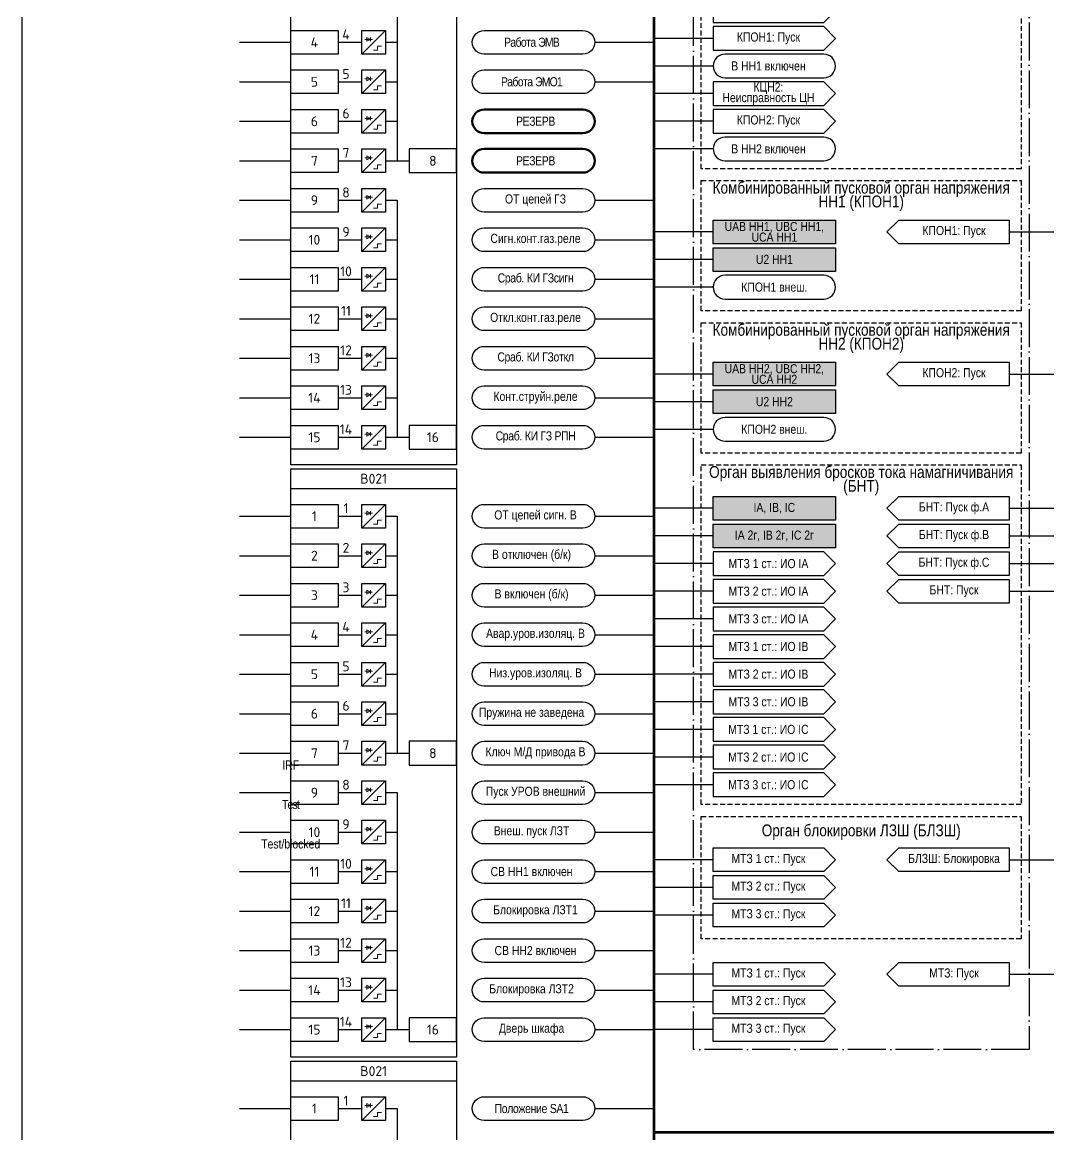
# Model space of a CAD drawing. Header units: millimetres. Extents: x 1657 to 8204, y -558 to 594.
# Drawn here: x 5134 to 5394, y -110.6 to 171.1 of the extents above; entities that cross this region are included whole.
import ezdxf
from ezdxf.enums import TextEntityAlignment as Align

# ---------------------------------------------------------------- set-up
doc = ezdxf.new("R2010")
doc.units = ezdxf.units.MM
doc.linetypes.add('ACAD_ISO04W100', pattern=[30, 24, -3, 0, -3])
doc.linetypes.add('штриховая2', pattern=[0.375, 0.25, -0.125])
doc.layers.add('_ОРЗ_0.3', color=7, linetype='Continuous', lineweight=30)
doc.layers.add('TEXT', color=7, linetype='Continuous', lineweight=25)
doc.layers.add('Основная', color=7, linetype='Continuous')
doc.styles.add('2.3_GOST_RD', font='ARIALN.TTF', dxfattribs={"height": 2.3})
doc.styles.add('2.5_Gost_RD', font='ARIALN.TTF', dxfattribs={"height": 2.5})
doc.styles.add('2.5_ISOCPEUR', font='isocpeur.ttf', dxfattribs={"width": 0.9, "height": 2.5})
doc.styles.add('2.5_ISOCPEUR_1', font='isocpeur.ttf', dxfattribs={"height": 2.5})
doc.styles.add('3.5_Gost_RD', font='ARIALN.TTF', dxfattribs={"height": 3.5})

# ---------------------------------------------------------------- blocks, each defined once
blk = doc.blocks.new('*U55')
at = {"lineweight": 13, "ltscale": 0.25}
blk.add_line((20.25, 1.25), (20.25, 0.25), dxfattribs=at)
for points in [[(0, 3), (12, 3), (12, -3), (0, -3)], [(18, 3), (24, 3), (24, -3), (18, -3)]]:
    blk.add_lwpolyline(points, close=True)
blk.add_lwpolyline([(20.25, 0.75), (19.25, 1.25), (19.25, 0.25), (20.25, 0.75)], dxfattribs=at)
at = {"lineweight": 13, "flags": 128}
for points in [[(19.5, 1.5, 0, 0, 0), (19.5, 2, 0.25, 0, 0), (19.5, 2.5, 0, 0, 0)], [(20, 1.5, 0, 0, 0), (20, 2, 0.25, 0, 0), (20, 2.5, 0, 0, 0)]]:
    blk.add_lwpolyline(points, format="xyseb", dxfattribs=at)
at = {"layer": 'Основная', "ltscale": 0.25}
blk.add_line((24, 3), (18, -3), dxfattribs=at)
at = {"layer": 'Основная', "color": 0}
blk.add_line((12, 0), (18, 0), dxfattribs=at)
at = {"layer": 'Основная', "color": 0, "lineweight": 13}
blk.add_line((18.75, 0.75), (20.75, 0.75), dxfattribs=at)
for p, q in [((21, -2), (22, -2)), ((22, -1), (23, -1)), ((22, -2), (22, -1))]:
    blk.add_line(p, q, dxfattribs=at).dxf.unprotected_set("ltscale", 0)
at = {"layer": 'Основная', "style": '2.5_ISOCPEUR'}
for tag, p in [('ОУ', (3, 6)), ('K', (14, 2)), ('В', (6, 0))]:
    blk.add_attdef(tag, text='', height=2.5, dxfattribs=at).set_placement(p, align=Align.MIDDLE_CENTER)
blk = doc.blocks.new('*U53')
blk.add_lwpolyline([(0, 3), (-12, 3), (-12, -3), (0, -3)], close=True)
at = {"layer": 'Основная', "style": '2.5_ISOCPEUR'}
for tag, p in [('ОУ', (-7, 10)), ('В', (-6, 0))]:
    blk.add_attdef(tag, text='', height=2.5, dxfattribs=at).set_placement(p, align=Align.MIDDLE_CENTER)
blk = doc.blocks.new('*U42')
at = {"layer": 'Основная', "color": 0}
for p, q in [((0, 0), (2, 0)), ((2, 0), (40, 0)), ((40, 0), (42, 0))]:
    blk.add_line(p, q, dxfattribs=at)

msp = doc.modelspace()

# ---------------------------------------------------------------- hatches: boundary and pattern name
at = {"ltscale": 100, "true_color": 0xf7941d}
h = msp.add_hatch(color=30, dxfattribs=at)
h.dxf.hatch_style = 1
h.paths.add_polyline_path([(5309, 121), (5340, 121), (5340, 115), (5309, 115)])
h = msp.add_hatch(color=30, dxfattribs=at)
h.dxf.hatch_style = 1
h.paths.add_polyline_path([(5309, 114), (5340, 114), (5340, 108), (5309, 108)])
h = msp.add_hatch(color=30, dxfattribs=at)
h.dxf.hatch_style = 1
h.paths.add_polyline_path([(5309, 85), (5340, 85), (5340, 79), (5309, 79)])
h = msp.add_hatch(color=30, dxfattribs=at)
h.dxf.hatch_style = 1
h.paths.add_polyline_path([(5309, 78), (5340, 78), (5340, 72), (5309, 72)])
h = msp.add_hatch(color=30, dxfattribs=at)
h.dxf.hatch_style = 1
h.paths.add_polyline_path([(5309, 51), (5340, 51), (5340, 45), (5309, 45)])
h = msp.add_hatch(color=30, dxfattribs=at)
h.dxf.hatch_style = 1
h.paths.add_polyline_path([(5309, 44), (5340, 44), (5340, 38), (5309, 38)])

# ---------------------------------------------------------------- linework, layer by layer
at = {"lineweight": 100, "ltscale": 100}
for p, q in [((5294, 534), (5294, -224)), ((5294, -110), (5819, -110))]:
    msp.add_line(p, q, dxfattribs=at)
at = {"ltscale": 100}
for p, q in [((5229, 196), (5229, 136)), ((5309, 167), (5294, 167)), ((5279, 166), (5294, 166)), ((5309, 160), (5294, 160)), ((5279, 156), (5294, 156)), ((5309, 153), (5294, 153)), ((5309, 146), (5294, 146)), ((5309, 139), (5294, 139)), ((5229, 126), (5229, 66)), ((5279, 126), (5294, 126)), ((5279, 116), (5294, 116)), ((5309, 118), (5294, 118)), ((5384, 118), (5399, 118)), ((5309, 111), (5294, 111)), ((5279, 106), (5294, 106)), ((5309, 104), (5294, 104)), ((5279, 96), (5294, 96)), ((5279, 86), (5294, 86)), ((5309, 82), (5294, 82)), ((5384, 82), (5399, 82)), ((5279, 76), (5294, 76)), ((5309, 75), (5294, 75)), ((5309, 68), (5294, 68)), ((5279, 66), (5294, 66)), ((5309, 48), (5294, 48)), ((5384, 48), (5399, 48)), ((5229, 46), (5229, -14)), ((5279, 46), (5294, 46)), ((5309, 41), (5294, 41)), ((5384, 41), (5399, 41)), ((5279, 36), (5294, 36)), ((5309, 34), (5294, 34)), ((5384, 34), (5399, 34)), ((5279, 26), (5294, 26)), ((5309, 27), (5294, 27)), ((5384, 27), (5399, 27)), ((5309, 20), (5294, 20)), ((5279, 16), (5294, 16)), ((5309, 13), (5294, 13)), ((5279, 6), (5294, 6)), ((5309, 6), (5294, 6)), ((5309, -1), (5294, -1)), ((5279, -4), (5294, -4)), ((5309, -8), (5294, -8)), ((5279, -14), (5294, -14)), ((5309, -15), (5294, -15)), ((5309, -22), (5294, -22)), ((5229, -24), (5229, -84)), ((5279, -24), (5294, -24)), ((5279, -34), (5294, -34)), ((5309, -41), (5294, -41)), ((5384, -41), (5399, -41)), ((5279, -44), (5294, -44)), ((5309, -48), (5294, -48)), ((5279, -54), (5294, -54)), ((5309, -55), (5294, -55)), ((5279, -64), (5294, -64)), ((5309, -70), (5294, -70)), ((5384, -70), (5399, -70)), ((5279, -74), (5294, -74)), ((5309, -77), (5294, -77)), ((5279, -84), (5294, -84)), ((5309, -84), (5294, -84)), ((5229, -104), (5229, -164)), ((5279, -104), (5294, -104))]:
    msp.add_line(p, q, dxfattribs=at)
for points in [[(5134, 581), (6134, 581), (6134, -464), (5134, -464)], [(5309, 121), (5340, 121), (5340, 115), (5309, 115)], [(5384, 115), (5356, 115), (5353, 118), (5356, 121), (5384, 121)], [(5309, 114), (5340, 114), (5340, 108), (5309, 108)], [(5309, 85), (5340, 85), (5340, 79), (5309, 79)], [(5384, 79), (5356, 79), (5353, 82), (5356, 85), (5384, 85)], [(5309, 78), (5340, 78), (5340, 72), (5309, 72)], [(5309, 51), (5340, 51), (5340, 45), (5309, 45)], [(5384, 51), (5384, 45), (5356, 45), (5353, 48), (5356, 51)], [(5309, 44), (5340, 44), (5340, 38), (5309, 38)], [(5384, 44), (5384, 38), (5356, 38), (5353, 41), (5356, 44)], [(5384, 37), (5384, 31), (5356, 31), (5353, 34), (5356, 37)], [(5384, 30), (5384, 24), (5356, 24), (5353, 27), (5356, 30)], [(5384, -44), (5356, -44), (5353, -41), (5356, -38), (5384, -38)], [(5384, -73), (5356, -73), (5353, -70), (5356, -67), (5384, -67)]]:
    msp.add_lwpolyline(points, close=True, dxfattribs=at)
at = {"color": 251, "linetype": 'ACAD_ISO04W100', "lineweight": 30, "ltscale": 0.4, "true_color": 0x58595b}
msp.add_lwpolyline([(5304, 534), (5389, 534), (5389, -89), (5304, -89)], close=True, dxfattribs=at)
at = {"linetype": 'штриховая2', "ltscale": 5}
for points in [[(5306, 262), (5387, 262), (5387, 134), (5306, 134)], [(5306, 131), (5387, 131), (5387, 98), (5306, 98)], [(5306, 95), (5387, 95), (5387, 62), (5306, 62)], [(5306, 59), (5387, 59), (5387, -27), (5306, -27)], [(5306, -30), (5387, -30), (5387, -61), (5306, -61)]]:
    msp.add_lwpolyline(points, close=True, dxfattribs=at)
at = {"ltscale": 100}
for points in [[(5340, 174), (5337, 177), (5309, 177), (5309, 171), (5337, 171), (5340, 174)], [(5340, 167), (5337, 170), (5309, 170), (5309, 164), (5337, 164), (5340, 167)], [(5189, 166), (5202, 166)], [(5226, 166), (5229, 166)], [(5189, 156), (5202, 156)], [(5226, 156), (5229, 156)], [(5340, 153), (5337, 156), (5309, 156), (5309, 150), (5337, 150), (5340, 153)], [(5340, 146), (5337, 149), (5309, 149), (5309, 143), (5337, 143), (5340, 146)], [(5189, 146), (5202, 146)], [(5226, 146), (5229, 146)], [(5189, 136), (5202, 136)], [(5226, 136), (5232, 136)], [(5189, 126), (5202, 126)], [(5226, 126), (5229, 126)], [(5189, 116), (5202, 116)], [(5226, 116), (5229, 116)], [(5189, 106), (5202, 106)], [(5226, 106), (5229, 106)], [(5189, 96), (5202, 96)], [(5226, 96), (5229, 96)], [(5189, 86), (5202, 86)], [(5226, 86), (5229, 86)], [(5189, 76), (5202, 76)], [(5226, 76), (5229, 76)], [(5189, 66), (5202, 66)], [(5226, 66), (5229, 66)], [(5226, 66), (5232, 66)], [(5189, 46), (5202, 46)], [(5226, 46), (5229, 46)], [(5340, 34), (5337, 37), (5309, 37), (5309, 31), (5337, 31), (5340, 34)], [(5189, 36), (5202, 36)], [(5226, 36), (5229, 36)], [(5340, 27), (5337, 30), (5309, 30), (5309, 24), (5337, 24), (5340, 27)], [(5189, 26), (5202, 26)], [(5226, 26), (5229, 26)], [(5340, 20), (5337, 23), (5309, 23), (5309, 17), (5337, 17), (5340, 20)], [(5189, 16), (5202, 16)], [(5226, 16), (5229, 16)], [(5340, 13), (5337, 16), (5309, 16), (5309, 10), (5337, 10), (5340, 13)], [(5340, 6), (5337, 9), (5309, 9), (5309, 3), (5337, 3), (5340, 6)], [(5189, 6), (5202, 6)], [(5226, 6), (5229, 6)], [(5340, -1), (5337, 2), (5309, 2), (5309, -4), (5337, -4), (5340, -1)], [(5189, -4), (5202, -4)], [(5226, -4), (5229, -4)], [(5340, -8), (5337, -5), (5309, -5), (5309, -11), (5337, -11), (5340, -8)], [(5189, -14), (5202, -14)], [(5226, -14), (5232, -14)], [(5340, -15), (5337, -12), (5309, -12), (5309, -18), (5337, -18), (5340, -15)], [(5340, -22), (5337, -19), (5309, -19), (5309, -25), (5337, -25), (5340, -22)], [(5189, -24), (5202, -24)], [(5226, -24), (5229, -24)], [(5189, -34), (5202, -34)], [(5226, -34), (5229, -34)], [(5309, -38), (5337, -38), (5340, -41), (5337, -44), (5309, -44), (5309, -38)], [(5189, -44), (5202, -44)], [(5226, -44), (5229, -44)], [(5309, -45), (5337, -45), (5340, -48), (5337, -51), (5309, -51), (5309, -45)], [(5309, -52), (5337, -52), (5340, -55), (5337, -58), (5309, -58), (5309, -52)], [(5189, -54), (5202, -54)], [(5226, -54), (5229, -54)], [(5189, -64), (5202, -64)], [(5226, -64), (5229, -64)], [(5309, -67), (5337, -67), (5340, -70), (5337, -73), (5309, -73), (5309, -67)], [(5189, -74), (5202, -74)], [(5226, -74), (5229, -74)], [(5309, -74), (5337, -74), (5340, -77), (5337, -80), (5309, -80), (5309, -74)], [(5309, -81), (5337, -81), (5340, -84), (5337, -87), (5309, -87), (5309, -81)], [(5189, -84), (5202, -84)], [(5226, -84), (5229, -84)], [(5226, -84), (5232, -84)], [(5189, -104), (5202, -104)], [(5226, -104), (5229, -104)]]:
    msp.add_lwpolyline(points, dxfattribs=at)
at = {"color": 30, "ltscale": 100, "true_color": 0xf26722}
for points in [[(5251, 163, -1), (5251, 169), (5276, 169, -1), (5276, 163)], [(5251, 153, -1), (5251, 159), (5276, 159, -1), (5276, 153)]]:
    msp.add_lwpolyline(points, format="xyb", close=True, dxfattribs=at)
at = {"ltscale": 100}
for points in [[(5312, 157), (5337, 157, 1), (5337, 163), (5312, 163, 1)], [(5312, 136), (5337, 136, 1), (5337, 142), (5312, 142, 1)], [(5312, 101), (5337, 101, 1), (5337, 107), (5312, 107, 1)], [(5312, 65), (5337, 65, 1), (5337, 71), (5312, 71, 1)], [(5251, -27, -1), (5251, -21), (5276, -21, -1), (5276, -27)], [(5251, -37, -1), (5251, -31), (5276, -31, -1), (5276, -37)], [(5251, -47, -1), (5251, -41), (5276, -41, -1), (5276, -47)], [(5251, -57, -1), (5251, -51), (5276, -51, -1), (5276, -57)], [(5251, -67, -1), (5251, -61), (5276, -61, -1), (5276, -67)], [(5251, -77, -1), (5251, -71), (5276, -71, -1), (5276, -77)], [(5251, -87, -1), (5251, -81), (5276, -81, -1), (5276, -87)], [(5251, -107, -1), (5251, -101), (5276, -101, -1), (5276, -107)]]:
    msp.add_lwpolyline(points, format="xyb", close=True, dxfattribs=at)
at = {"color": 30, "lineweight": 50, "ltscale": 100, "true_color": 0xf26722}
for points in [[(5251, 143, -1), (5251, 149), (5276, 149, -1), (5276, 143)], [(5251, 133, -1), (5251, 139), (5276, 139, -1), (5276, 133)]]:
    msp.add_lwpolyline(points, format="xyb", close=True, dxfattribs=at)
at = {"color": 2, "ltscale": 100}
for points in [[(5251, 123, -1), (5251, 129), (5276, 129, -1), (5276, 123)], [(5251, 113, -1), (5251, 119), (5276, 119, -1), (5276, 113)], [(5251, 103, -1), (5251, 109), (5276, 109, -1), (5276, 103)], [(5251, 93, -1), (5251, 99), (5276, 99, -1), (5276, 93)], [(5251, 83, -1), (5251, 89), (5276, 89, -1), (5276, 83)], [(5251, 73, -1), (5251, 79), (5276, 79, -1), (5276, 73)], [(5251, 63, -1), (5251, 69), (5276, 69, -1), (5276, 63)]]:
    msp.add_lwpolyline(points, format="xyb", close=True, dxfattribs=at)
at = {"color": 6, "ltscale": 100}
for points in [[(5251, 43, -1), (5251, 49), (5276, 49, -1), (5276, 43)], [(5251, 33, -1), (5251, 39), (5276, 39, -1), (5276, 33)], [(5251, 23, -1), (5251, 29), (5276, 29, -1), (5276, 23)], [(5251, 13, -1), (5251, 19), (5276, 19, -1), (5276, 13)], [(5251, 3, -1), (5251, 9), (5276, 9, -1), (5276, 3)], [(5251, -7, -1), (5251, -1), (5276, -1, -1), (5276, -7)], [(5251, -17, -1), (5251, -11), (5276, -11, -1), (5276, -17)]]:
    msp.add_lwpolyline(points, format="xyb", close=True, dxfattribs=at)
at = {"layer": '_ОРЗ_0.3', "ltscale": 100}
for points in [[(5202, 208), (5244, 208), (5244, 59), (5202, 59)], [(5202, 58), (5244, 58), (5244, -91), (5202, -91)], [(5202, -92), (5244, -92), (5244, -241), (5202, -241)]]:
    msp.add_lwpolyline(points, close=True, dxfattribs=at)

# ---------------------------------------------------------------- block references
at = {"ltscale": 0.25}
for p in [(5202, 53), (5202, -97)]:
    msp.add_blockref('*U42', p, dxfattribs=at)
at = {"layer": '_ОРЗ_0.3', "ltscale": 0.25}
ref = msp.add_blockref('*U55', (5202, 166), dxfattribs=at)
ref.add_attrib('В', '4', dxfattribs={"layer": 'Основная', "height": 2.5, "style": '2.5_ISOCPEUR'}).set_placement((5208, 166), align=Align.MIDDLE_CENTER)
ref.add_attrib('K', '4', dxfattribs={"layer": 'Основная', "height": 2.5, "style": '2.5_ISOCPEUR'}).set_placement((5216, 168), align=Align.MIDDLE_CENTER)
ref = msp.add_blockref('*U55', (5202, 156), dxfattribs=at)
ref.add_attrib('В', '5', dxfattribs={"layer": 'Основная', "height": 2.5, "style": '2.5_ISOCPEUR'}).set_placement((5208, 156), align=Align.MIDDLE_CENTER)
ref.add_attrib('K', '5', dxfattribs={"layer": 'Основная', "height": 2.5, "style": '2.5_ISOCPEUR'}).set_placement((5216, 158), align=Align.MIDDLE_CENTER)
ref = msp.add_blockref('*U55', (5202, 146), dxfattribs=at)
ref.add_attrib('В', '6', dxfattribs={"layer": 'Основная', "height": 2.5, "style": '2.5_ISOCPEUR'}).set_placement((5208, 146), align=Align.MIDDLE_CENTER)
ref.add_attrib('K', '6', dxfattribs={"layer": 'Основная', "height": 2.5, "style": '2.5_ISOCPEUR'}).set_placement((5216, 148), align=Align.MIDDLE_CENTER)
ref = msp.add_blockref('*U55', (5202, 136), dxfattribs=at)
ref.add_attrib('В', '7', dxfattribs={"layer": 'Основная', "height": 2.5, "style": '2.5_ISOCPEUR'}).set_placement((5208, 136), align=Align.MIDDLE_CENTER)
ref.add_attrib('K', '7', dxfattribs={"layer": 'Основная', "height": 2.5, "style": '2.5_ISOCPEUR'}).set_placement((5216, 138), align=Align.MIDDLE_CENTER)
ref = msp.add_blockref('*U53', (5244, 136), dxfattribs=at)
ref.add_attrib('В', '8', dxfattribs={"layer": 'Основная', "height": 2.5, "style": '2.5_ISOCPEUR'}).set_placement((5238, 136), align=Align.MIDDLE_CENTER)
ref = msp.add_blockref('*U55', (5202, 126), dxfattribs=at)
ref.add_attrib('В', '9', dxfattribs={"layer": 'Основная', "height": 2.5, "style": '2.5_ISOCPEUR'}).set_placement((5208, 126), align=Align.MIDDLE_CENTER)
ref.add_attrib('K', '8', dxfattribs={"layer": 'Основная', "height": 2.5, "style": '2.5_ISOCPEUR'}).set_placement((5216, 128), align=Align.MIDDLE_CENTER)
ref = msp.add_blockref('*U55', (5202, 116), dxfattribs=at)
ref.add_attrib('В', '10', dxfattribs={"layer": 'Основная', "height": 2.5, "style": '2.5_ISOCPEUR'}).set_placement((5208, 116), align=Align.MIDDLE_CENTER)
ref.add_attrib('K', '9', dxfattribs={"layer": 'Основная', "height": 2.5, "style": '2.5_ISOCPEUR'}).set_placement((5216, 118), align=Align.MIDDLE_CENTER)
ref = msp.add_blockref('*U55', (5202, 106), dxfattribs=at)
ref.add_attrib('В', '11', dxfattribs={"layer": 'Основная', "height": 2.5, "style": '2.5_ISOCPEUR'}).set_placement((5208, 106), align=Align.MIDDLE_CENTER)
ref.add_attrib('K', '10', dxfattribs={"layer": 'Основная', "height": 2.5, "style": '2.5_ISOCPEUR'}).set_placement((5216, 108), align=Align.MIDDLE_CENTER)
ref = msp.add_blockref('*U55', (5202, 96), dxfattribs=at)
ref.add_attrib('В', '12', dxfattribs={"layer": 'Основная', "height": 2.5, "style": '2.5_ISOCPEUR'}).set_placement((5208, 96), align=Align.MIDDLE_CENTER)
ref.add_attrib('K', '11', dxfattribs={"layer": 'Основная', "height": 2.5, "style": '2.5_ISOCPEUR'}).set_placement((5216, 98), align=Align.MIDDLE_CENTER)
ref = msp.add_blockref('*U55', (5202, 86), dxfattribs=at)
ref.add_attrib('В', '13', dxfattribs={"layer": 'Основная', "height": 2.5, "style": '2.5_ISOCPEUR'}).set_placement((5208, 86), align=Align.MIDDLE_CENTER)
ref.add_attrib('K', '12', dxfattribs={"layer": 'Основная', "height": 2.5, "style": '2.5_ISOCPEUR'}).set_placement((5216, 88), align=Align.MIDDLE_CENTER)
ref = msp.add_blockref('*U55', (5202, 76), dxfattribs=at)
ref.add_attrib('В', '14', dxfattribs={"layer": 'Основная', "height": 2.5, "style": '2.5_ISOCPEUR'}).set_placement((5208, 76), align=Align.MIDDLE_CENTER)
ref.add_attrib('K', '13', dxfattribs={"layer": 'Основная', "height": 2.5, "style": '2.5_ISOCPEUR'}).set_placement((5216, 78), align=Align.MIDDLE_CENTER)
ref = msp.add_blockref('*U55', (5202, 66), dxfattribs=at)
ref.add_attrib('В', '15', dxfattribs={"layer": 'Основная', "height": 2.5, "style": '2.5_ISOCPEUR'}).set_placement((5208, 66), align=Align.MIDDLE_CENTER)
ref.add_attrib('K', '14', dxfattribs={"layer": 'Основная', "height": 2.5, "style": '2.5_ISOCPEUR'}).set_placement((5216, 68), align=Align.MIDDLE_CENTER)
ref = msp.add_blockref('*U53', (5244, 66), dxfattribs=at)
ref.add_attrib('В', '16', dxfattribs={"layer": 'Основная', "height": 2.5, "style": '2.5_ISOCPEUR'}).set_placement((5238, 66), align=Align.MIDDLE_CENTER)
ref = msp.add_blockref('*U55', (5202, 46), dxfattribs=at)
ref.add_attrib('В', '1', dxfattribs={"layer": 'Основная', "height": 2.5, "style": '2.5_ISOCPEUR'}).set_placement((5208, 46), align=Align.MIDDLE_CENTER)
ref.add_attrib('K', '1', dxfattribs={"layer": 'Основная', "height": 2.5, "style": '2.5_ISOCPEUR'}).set_placement((5216, 48), align=Align.MIDDLE_CENTER)
ref = msp.add_blockref('*U55', (5202, 36), dxfattribs=at)
ref.add_attrib('В', '2', dxfattribs={"layer": 'Основная', "height": 2.5, "style": '2.5_ISOCPEUR'}).set_placement((5208, 36), align=Align.MIDDLE_CENTER)
ref.add_attrib('K', '2', dxfattribs={"layer": 'Основная', "height": 2.5, "style": '2.5_ISOCPEUR'}).set_placement((5216, 38), align=Align.MIDDLE_CENTER)
ref = msp.add_blockref('*U55', (5202, 26), dxfattribs=at)
ref.add_attrib('В', '3', dxfattribs={"layer": 'Основная', "height": 2.5, "style": '2.5_ISOCPEUR'}).set_placement((5208, 26), align=Align.MIDDLE_CENTER)
ref.add_attrib('K', '3', dxfattribs={"layer": 'Основная', "height": 2.5, "style": '2.5_ISOCPEUR'}).set_placement((5216, 28), align=Align.MIDDLE_CENTER)
ref = msp.add_blockref('*U55', (5202, 16), dxfattribs=at)
ref.add_attrib('В', '4', dxfattribs={"layer": 'Основная', "height": 2.5, "style": '2.5_ISOCPEUR'}).set_placement((5208, 16), align=Align.MIDDLE_CENTER)
ref.add_attrib('K', '4', dxfattribs={"layer": 'Основная', "height": 2.5, "style": '2.5_ISOCPEUR'}).set_placement((5216, 18), align=Align.MIDDLE_CENTER)
ref = msp.add_blockref('*U55', (5202, 6), dxfattribs=at)
ref.add_attrib('В', '5', dxfattribs={"layer": 'Основная', "height": 2.5, "style": '2.5_ISOCPEUR'}).set_placement((5208, 6), align=Align.MIDDLE_CENTER)
ref.add_attrib('K', '5', dxfattribs={"layer": 'Основная', "height": 2.5, "style": '2.5_ISOCPEUR'}).set_placement((5216, 8), align=Align.MIDDLE_CENTER)
ref = msp.add_blockref('*U55', (5202, -4), dxfattribs=at)
ref.add_attrib('В', '6', dxfattribs={"layer": 'Основная', "height": 2.5, "style": '2.5_ISOCPEUR'}).set_placement((5208, -4), align=Align.MIDDLE_CENTER)
ref.add_attrib('K', '6', dxfattribs={"layer": 'Основная', "height": 2.5, "style": '2.5_ISOCPEUR'}).set_placement((5216, -2), align=Align.MIDDLE_CENTER)
ref = msp.add_blockref('*U55', (5202, -14), dxfattribs=at)
ref.add_attrib('В', '7', dxfattribs={"layer": 'Основная', "height": 2.5, "style": '2.5_ISOCPEUR'}).set_placement((5208, -14), align=Align.MIDDLE_CENTER)
ref.add_attrib('K', '7', dxfattribs={"layer": 'Основная', "height": 2.5, "style": '2.5_ISOCPEUR'}).set_placement((5216, -12), align=Align.MIDDLE_CENTER)
ref = msp.add_blockref('*U53', (5244, -14), dxfattribs=at)
ref.add_attrib('В', '8', dxfattribs={"layer": 'Основная', "height": 2.5, "style": '2.5_ISOCPEUR'}).set_placement((5238, -14), align=Align.MIDDLE_CENTER)
ref = msp.add_blockref('*U55', (5202, -24), dxfattribs=at)
ref.add_attrib('В', '9', dxfattribs={"layer": 'Основная', "height": 2.5, "style": '2.5_ISOCPEUR'}).set_placement((5208, -24), align=Align.MIDDLE_CENTER)
ref.add_attrib('K', '8', dxfattribs={"layer": 'Основная', "height": 2.5, "style": '2.5_ISOCPEUR'}).set_placement((5216, -22), align=Align.MIDDLE_CENTER)
ref = msp.add_blockref('*U55', (5202, -34), dxfattribs=at)
ref.add_attrib('В', '10', dxfattribs={"layer": 'Основная', "height": 2.5, "style": '2.5_ISOCPEUR'}).set_placement((5208, -34), align=Align.MIDDLE_CENTER)
ref.add_attrib('K', '9', dxfattribs={"layer": 'Основная', "height": 2.5, "style": '2.5_ISOCPEUR'}).set_placement((5216, -32), align=Align.MIDDLE_CENTER)
ref = msp.add_blockref('*U55', (5202, -44), dxfattribs=at)
ref.add_attrib('В', '11', dxfattribs={"layer": 'Основная', "height": 2.5, "style": '2.5_ISOCPEUR'}).set_placement((5208, -44), align=Align.MIDDLE_CENTER)
ref.add_attrib('K', '10', dxfattribs={"layer": 'Основная', "height": 2.5, "style": '2.5_ISOCPEUR'}).set_placement((5216, -42), align=Align.MIDDLE_CENTER)
ref = msp.add_blockref('*U55', (5202, -54), dxfattribs=at)
ref.add_attrib('В', '12', dxfattribs={"layer": 'Основная', "height": 2.5, "style": '2.5_ISOCPEUR'}).set_placement((5208, -54), align=Align.MIDDLE_CENTER)
ref.add_attrib('K', '11', dxfattribs={"layer": 'Основная', "height": 2.5, "style": '2.5_ISOCPEUR'}).set_placement((5216, -52), align=Align.MIDDLE_CENTER)
ref = msp.add_blockref('*U55', (5202, -64), dxfattribs=at)
ref.add_attrib('В', '13', dxfattribs={"layer": 'Основная', "height": 2.5, "style": '2.5_ISOCPEUR'}).set_placement((5208, -64), align=Align.MIDDLE_CENTER)
ref.add_attrib('K', '12', dxfattribs={"layer": 'Основная', "height": 2.5, "style": '2.5_ISOCPEUR'}).set_placement((5216, -62), align=Align.MIDDLE_CENTER)
ref = msp.add_blockref('*U55', (5202, -74), dxfattribs=at)
ref.add_attrib('В', '14', dxfattribs={"layer": 'Основная', "height": 2.5, "style": '2.5_ISOCPEUR'}).set_placement((5208, -74), align=Align.MIDDLE_CENTER)
ref.add_attrib('K', '13', dxfattribs={"layer": 'Основная', "height": 2.5, "style": '2.5_ISOCPEUR'}).set_placement((5216, -72), align=Align.MIDDLE_CENTER)
ref = msp.add_blockref('*U55', (5202, -84), dxfattribs=at)
ref.add_attrib('В', '15', dxfattribs={"layer": 'Основная', "height": 2.5, "style": '2.5_ISOCPEUR'}).set_placement((5208, -84), align=Align.MIDDLE_CENTER)
ref.add_attrib('K', '14', dxfattribs={"layer": 'Основная', "height": 2.5, "style": '2.5_ISOCPEUR'}).set_placement((5216, -82), align=Align.MIDDLE_CENTER)
ref = msp.add_blockref('*U53', (5244, -84), dxfattribs=at)
ref.add_attrib('В', '16', dxfattribs={"layer": 'Основная', "height": 2.5, "style": '2.5_ISOCPEUR'}).set_placement((5238, -84), align=Align.MIDDLE_CENTER)
ref = msp.add_blockref('*U55', (5202, -104), dxfattribs=at)
ref.add_attrib('В', '1', dxfattribs={"layer": 'Основная', "height": 2.5, "style": '2.5_ISOCPEUR'}).set_placement((5208, -104), align=Align.MIDDLE_CENTER)
ref.add_attrib('K', '1', dxfattribs={"layer": 'Основная', "height": 2.5, "style": '2.5_ISOCPEUR'}).set_placement((5216, -102), align=Align.MIDDLE_CENTER)

# ---------------------------------------------------------------- texts
at = {"ltscale": 100, "char_height": 2.3, "attachment_point": 5, "style": '2.5_Gost_RD'}
for s, insert, width in [('\\pxsm0.7;КПОН1: Пуск', (5323, 167), 28), ('В НН1 включен', (5323, 160), 28), ('\\pxsm0.7;КЦН2: Неисправность ЦН', (5323, 153), 24.1147), ('\\pxsm0.7;КПОН2: Пуск', (5323, 146), 28), ('В НН2 включен', (5323, 139), 28), ('\\pxsm0.7;КПОН1: Пуск', (5370, 118), 28), ('\\pxsm0.7;КПОН1 внеш.', (5324.5, 104), 31), ('\\pxsm0.7;КПОН2: Пуск', (5370, 82), 28), ('\\A1;\\pxsm0.7;Конт.струйн.реле', (5264, 76), 31), ('\\A1;\\pxsm0.7;{\\T0.95;Сраб. КИ ГЗ РПН}', (5264, 66), 31), ('\\pxsm0.7;КПОН2 внеш.', (5324.5, 68), 31), ('БНТ: Пуск ф.А', (5370, 48), 28), ('БНТ: Пуск ф.В', (5370, 41), 28), ('БНТ: Пуск ф.С', (5370, 34), 28), ('БНТ: Пуск', (5370, 27), 28), ('Пуск УРОВ внешний', (5264, -24), 31), ('\\pxsm0.7;БЛЗШ: Блокировка', (5370, -41), 28), ('СВ НН1 включен', (5263, -44), 31), ('СВ НН2 включен', (5264, -64), 31), ('МТЗ: Пуск', (5370, -70), 28)]:
    msp.add_mtext(s, dxfattribs=dict(at, insert=insert, width=width))
at = {"color": 30, "ltscale": 100, "true_color": 0xf7941d, "char_height": 3, "width": 81, "attachment_point": 5, "style": '3.5_Gost_RD'}
for s, insert in [('\\pxsm0.7;Комбинированный пусковой орган напряжения НН1 (КПОН1)', (5346.5, 127)), ('\\pxsm0.7;Комбинированный пусковой орган напряжения НН2 (КПОН2)', (5346.5, 91)), ('\\pxsm0.7;{\\C30;\\c1938679;Орган выявления бросков тока намагничивания (БНТ)}', (5346.5, 55)), ('{\\C30;\\c1938679;Орган блокировки ЛЗШ (БЛЗШ)}', (5346.5, -34))]:
    msp.add_mtext(s, dxfattribs=dict(at, insert=insert))
at = {"color": 0, "ltscale": 100, "char_height": 2.3, "attachment_point": 5, "style": '2.5_Gost_RD'}
for s, insert, width in [('\\pxsm0.7,qc;{\\C256;UAB НН1, UBC НН1, UCA НН1}', (5324.5, 118), 30.2619), ('{\\C256;U2 НН1}', (5324.5, 111), 23.725), ('\\pxsm0.7,qc;{\\C256;UAB НН2, UBC НН2, UCA НН2}', (5324.5, 82), 30.2619), ('{\\C256;U2 НН2}', (5324.5, 75), 23.725), ('\\pxqc;{\\C256;IA, IB, IC}', (5324.5, 48), 23.725), ('\\pxqc;{\\C256;IA 2г, IB 2г, IC 2г}', (5324.5, 41), 23.725)]:
    msp.add_mtext(s, dxfattribs=dict(at, insert=insert, width=width))
at = {"ltscale": 0.25, "char_height": 2.5, "width": 42, "attachment_point": 5, "style": '2.5_ISOCPEUR_1'}
for insert in [(5223, 55.5), (5223, -94.5)]:
    msp.add_mtext('B021', dxfattribs=dict(at, insert=insert))
at = {"color": 6, "ltscale": 100, "insert": (5264, 46), "char_height": 2.3, "width": 31, "attachment_point": 5, "style": '2.5_Gost_RD'}
msp.add_mtext('\\pxsm0.7;ОТ цепей сигн. В', dxfattribs=at)
at = {"layer": 'TEXT', "ltscale": 100, "char_height": 2.3, "attachment_point": 5, "style": '2.5_Gost_RD'}
for s, insert, width in [('\\pxsm0.7;{\\T0.9;Работа ЭМВ}', (5263, 166), 31), ('\\pxsm0.7;{\\T0.9;Работа ЭМО1}', (5263, 156), 31), ('\\pxsm0.7;{\\T0.95;РЕЗЕРВ}', (5264, 146), 31), ('\\pxsm0.7;{\\T0.95;РЕЗЕРВ}', (5264, 136), 31), ('\\pxsm0.7;ОТ цепей ГЗ', (5264, 126), 31), ('\\A1;\\pxsm0.7;Сигн.конт.газ.реле', (5264, 116), 31), ('\\A1;\\pxsm0.7;{\\T0.95;Сраб. КИ ГЗсигн}', (5264, 106), 31), ('\\A1;\\pxsm0.7;Откл.конт.газ.реле', (5264, 96), 31), ('\\A1;\\pxsm0.7;{\\T0.95;Сраб. КИ ГЗоткл}', (5264, 86), 31), ('В отключен (б/к)', (5263, 36), 31), ('\\pxsm0.7;МТЗ 1 ст.: ИО IА', (5323, 34), 28), ('\\pxsm0.7;МТЗ 2 ст.: ИО IА', (5323, 27), 28), ('В включен (б/к)', (5263, 26), 31), ('\\pxsm0.7;МТЗ 3 ст.: ИО IА', (5323, 20), 28), ('\\pxsm0.7;Авар.уров.изоляц. В', (5264, 16), 31), ('\\pxsm0.7;МТЗ 1 ст.: ИО IB', (5323, 13), 28), ('\\pxsm0.7;Низ.уров.изоляц. В', (5264, 6), 31), ('\\pxsm0.7;МТЗ 2 ст.: ИО IB', (5323, 6), 28), ('\\pxsm0.7;МТЗ 3 ст.: ИО IB', (5323, -1), 28), ('\\pxsm0.7;Пружина не заведена', (5263, -4), 31), ('\\pxsm0.7;МТЗ 1 ст.: ИО IC', (5323, -8), 28), ('Ключ М/Д привода В', (5264, -14), 31), ('\\pxsm0.7;МТЗ 2 ст.: ИО IC', (5323, -15), 28), ('\\pxsm0.7;МТЗ 3 ст.: ИО IC', (5323, -22), 28), ('\\A1;\\pxsm0.7;Внеш. пуск ЛЗТ', (5263, -34), 31), ('\\A1;\\pxsm0.7;Блокировка ЛЗТ1', (5264, -54), 31), ('\\A1;\\pxsm0.7;Блокировка ЛЗТ2', (5263, -74), 31), ('\\pxsm0.7;Дверь шкафа', (5263, -84), 31), ('\\pxsm0.7;{\\T0.95;Положение SA1}', (5263, -104), 31)]:
    msp.add_mtext(s, dxfattribs=dict(at, insert=insert, width=width))
at = {"layer": 'TEXT', "color": 0, "ltscale": 100, "char_height": 2.3, "width": 28, "attachment_point": 5}
for s, insert, style in [('{\\C256;IRF}', (5202, -17), '2.3_GOST_RD'), ('{\\T0.85;\\C256;Test}', (5202, -27), '2.3_GOST_RD'), ('{\\C256;Test/blocked}', (5202, -37), '2.3_GOST_RD'), ('\\pxsm0.7;{\\C256;МТЗ 1 ст.: Пуск}', (5323, -41), '2.5_Gost_RD'), ('\\pxsm0.7;{\\C256;МТЗ 2 ст.: Пуск}', (5323, -48), '2.5_Gost_RD'), ('\\pxsm0.7;{\\C256;МТЗ 3 ст.: Пуск}', (5323, -55), '2.5_Gost_RD'), ('\\pxsm0.7;{\\C256;МТЗ 1 ст.: Пуск}', (5323, -70), '2.5_Gost_RD'), ('\\pxsm0.7;{\\C256;МТЗ 2 ст.: Пуск}', (5323, -77), '2.5_Gost_RD'), ('\\pxsm0.7;{\\C256;МТЗ 3 ст.: Пуск}', (5323, -84), '2.5_Gost_RD')]:
    msp.add_mtext(s, dxfattribs=dict(at, insert=insert, style=style))

doc.saveas('drawing.dxf')
